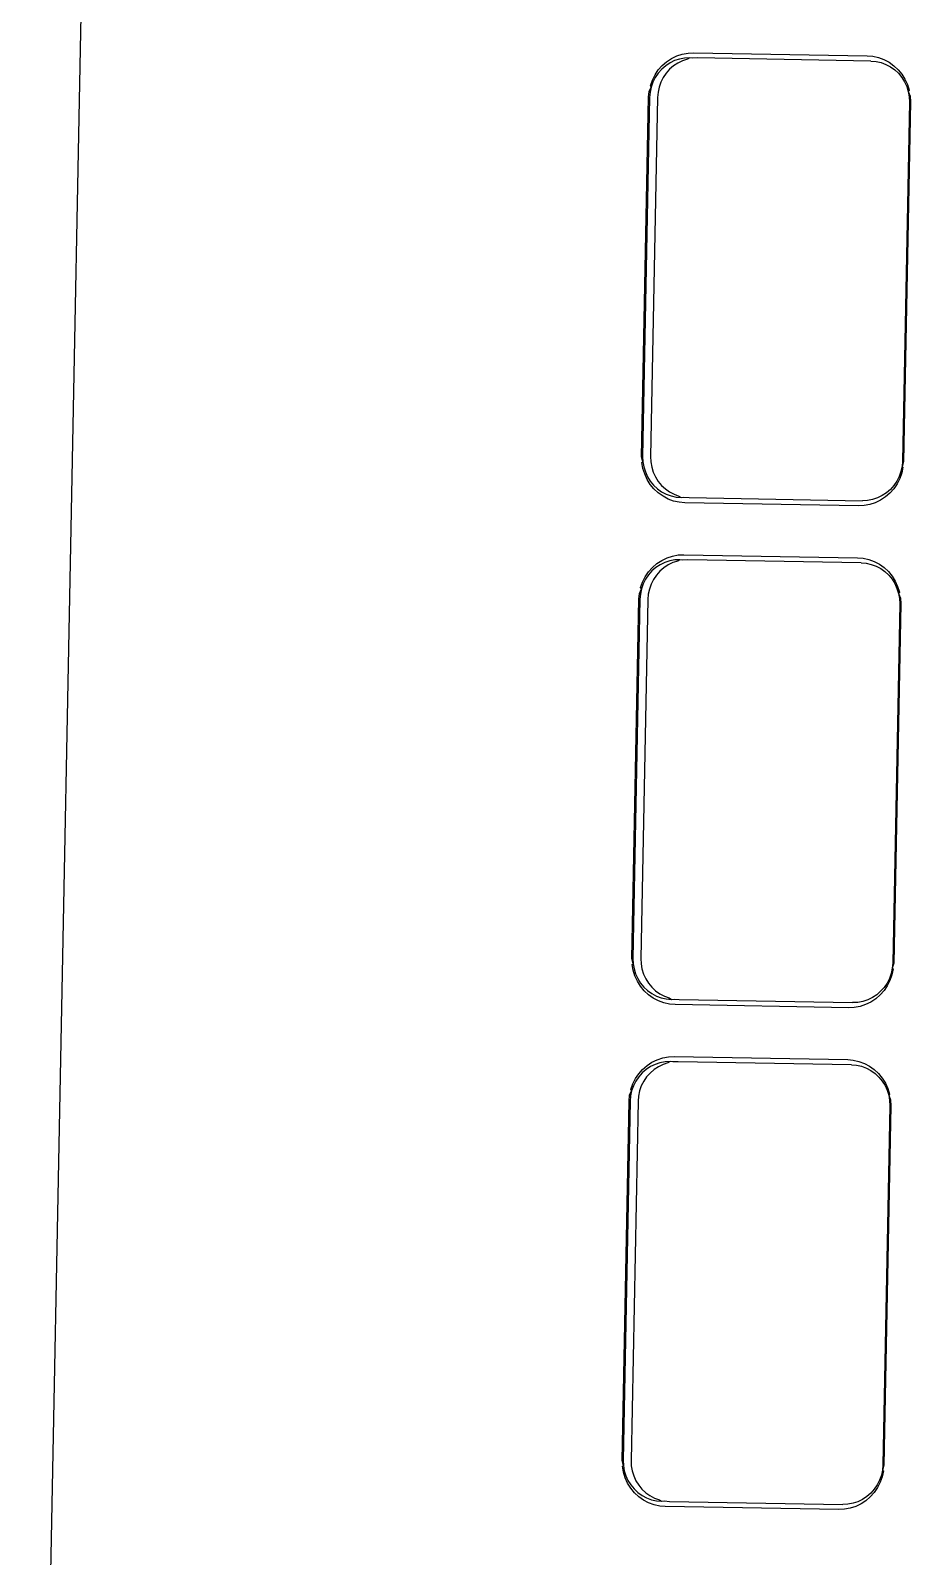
# Model space of a CAD drawing. Header units: millimetres. Extents: x 44692 to 174433, y -26273 to 14445.
# Drawn here: x 148764 to 148794.3, y -16545.4 to -16492.9 of the extents above; entities that cross this region are included whole.
import ezdxf

# ---------------------------------------------------------------- set-up
doc = ezdxf.new("R2010")
doc.units = ezdxf.units.MM
doc.header["$LTSCALE"] = 100
doc.layers.add('Muebles', color=112, linetype='Continuous')

msp = doc.modelspace()

# ---------------------------------------------------------------- linework, layer by layer
at = {"layer": 'Muebles'}
for p, q in [((148768.812, -16334.527), (148764.006, -16581.09)), ((148785.749, -16494.067), (148785.901, -16493.935)), ((148786.016, -16493.975), (148785.867, -16494.073)), ((148785.901, -16493.935), (148786.069, -16493.824)), ((148786.176, -16493.897), (148786.016, -16493.975)), ((148786.069, -16493.824), (148786.25, -16493.737)), ((148786.289, -16493.98), (148786.14, -16494.078)), ((148786.344, -16493.842), (148786.176, -16493.897)), ((148786.25, -16493.737), (148786.44, -16493.675)), ((148786.449, -16493.902), (148786.289, -16493.98)), ((148786.518, -16493.81), (148786.344, -16493.842)), ((148786.44, -16493.675), (148786.636, -16493.638)), ((148786.617, -16493.847), (148786.449, -16493.902)), ((148786.695, -16493.801), (148786.518, -16493.81)), ((148786.695, -16493.801), (148786.617, -16493.847)), ((148786.636, -16493.638), (148786.829, -16493.629)), ((148786.791, -16493.814), (148786.695, -16493.801)), ((148786.968, -16493.806), (148786.791, -16493.814)), ((148786.829, -16493.629), (148792.806, -16493.734)), ((148792.933, -16493.911), (148786.968, -16493.806)), ((148792.806, -16493.734), (148792.999, -16493.75)), ((148792.933, -16493.911), (148793.109, -16493.926)), ((148792.999, -16493.75), (148793.193, -16493.794)), ((148793.109, -16493.926), (148793.282, -16493.964)), ((148793.193, -16493.794), (148793.381, -16493.863)), ((148793.282, -16493.964), (148793.448, -16494.026)), ((148793.381, -16493.863), (148793.558, -16493.956)), ((148793.448, -16494.026), (148793.605, -16494.109)), ((148793.558, -16493.956), (148793.721, -16494.073)), ((148785.341, -16494.761), (148785.409, -16494.569)), ((148785.409, -16494.569), (148785.5, -16494.387)), ((148785.511, -16494.474), (148785.43, -16494.635)), ((148785.5, -16494.387), (148785.614, -16494.219)), ((148785.612, -16494.325), (148785.511, -16494.474)), ((148785.731, -16494.19), (148785.612, -16494.325)), ((148785.614, -16494.219), (148785.749, -16494.067)), ((148785.784, -16494.479), (148785.703, -16494.64)), ((148785.867, -16494.073), (148785.731, -16494.19)), ((148785.885, -16494.329), (148785.784, -16494.479)), ((148786.004, -16494.195), (148785.885, -16494.329)), ((148786.14, -16494.078), (148786.004, -16494.195)), ((148793.605, -16494.109), (148793.75, -16494.212)), ((148793.721, -16494.073), (148793.868, -16494.21)), ((148793.75, -16494.212), (148793.881, -16494.334)), ((148793.868, -16494.21), (148793.997, -16494.366)), ((148793.881, -16494.334), (148793.995, -16494.473)), ((148793.995, -16494.473), (148794.09, -16494.625)), ((148793.997, -16494.366), (148794.104, -16494.539)), ((148794.104, -16494.539), (148794.189, -16494.724)), ((148785.281, -16495.159), (148785.298, -16494.961)), ((148785.298, -16494.961), (148785.369, -16494.806)), ((148785.331, -16494.983), (148785.316, -16495.164)), ((148785.369, -16494.806), (148785.331, -16494.983)), ((148785.369, -16494.806), (148785.341, -16494.761)), ((148785.43, -16494.635), (148785.369, -16494.806)), ((148785.604, -16494.988), (148785.589, -16495.169)), ((148785.642, -16494.811), (148785.604, -16494.988)), ((148785.703, -16494.64), (148785.642, -16494.811)), ((148794.09, -16494.625), (148794.165, -16494.789)), ((148794.165, -16494.789), (148794.219, -16494.962)), ((148794.189, -16494.724), (148794.249, -16494.918)), ((148794.249, -16494.918), (148794.219, -16494.962)), ((148794.219, -16494.962), (148794.25, -16495.14)), ((148794.219, -16494.962), (148794.284, -16495.12)), ((148785.04, -16507.533), (148785.281, -16495.159)), ((148785.316, -16495.164), (148785.075, -16507.526)), ((148785.589, -16495.169), (148785.348, -16507.53)), ((148794.258, -16495.322), (148794.017, -16507.683)), ((148794.293, -16495.318), (148794.052, -16507.692)), ((148794.25, -16495.14), (148794.258, -16495.322)), ((148794.284, -16495.12), (148794.293, -16495.318)), ((148785.083, -16507.707), (148785.04, -16507.533)), ((148785.049, -16507.731), (148785.083, -16507.707)), ((148785.075, -16507.526), (148785.083, -16507.707)), ((148785.083, -16507.707), (148785.114, -16507.885)), ((148785.348, -16507.53), (148785.356, -16507.712)), ((148785.356, -16507.712), (148785.388, -16507.89)), ((148794.017, -16507.683), (148794.002, -16507.864)), ((148794.052, -16507.692), (148794.002, -16507.864)), ((148785.084, -16507.933), (148785.049, -16507.731)), ((148785.144, -16508.127), (148785.084, -16507.933)), ((148785.114, -16507.885), (148785.168, -16508.058)), ((148785.229, -16508.313), (148785.144, -16508.127)), ((148785.168, -16508.058), (148785.243, -16508.222)), ((148785.243, -16508.222), (148785.338, -16508.375)), ((148785.388, -16507.89), (148785.441, -16508.063)), ((148785.441, -16508.063), (148785.516, -16508.227)), ((148785.516, -16508.227), (148785.611, -16508.38)), ((148793.904, -16508.212), (148793.822, -16508.374)), ((148793.964, -16508.041), (148793.904, -16508.212)), ((148793.992, -16508.09), (148793.925, -16508.282)), ((148794.002, -16507.864), (148793.964, -16508.041)), ((148794.035, -16507.89), (148793.992, -16508.09)), ((148794.002, -16507.864), (148794.035, -16507.89)), ((148785.336, -16508.485), (148785.229, -16508.313)), ((148785.465, -16508.641), (148785.336, -16508.485)), ((148785.338, -16508.375), (148785.452, -16508.513)), ((148785.452, -16508.513), (148785.583, -16508.635)), ((148785.612, -16508.778), (148785.465, -16508.641)), ((148785.583, -16508.635), (148785.728, -16508.739)), ((148785.611, -16508.38), (148785.725, -16508.518)), ((148785.725, -16508.518), (148785.856, -16508.64)), ((148785.728, -16508.739), (148785.885, -16508.822)), ((148785.856, -16508.64), (148786.001, -16508.743)), ((148786.001, -16508.743), (148786.158, -16508.826)), ((148793.602, -16508.657), (148793.467, -16508.774)), ((148793.719, -16508.632), (148793.584, -16508.784)), ((148793.721, -16508.523), (148793.602, -16508.657)), ((148793.833, -16508.464), (148793.719, -16508.632)), ((148793.822, -16508.374), (148793.721, -16508.523)), ((148793.925, -16508.282), (148793.833, -16508.464)), ((148785.776, -16508.895), (148785.612, -16508.778)), ((148785.953, -16508.988), (148785.776, -16508.895)), ((148785.885, -16508.822), (148786.051, -16508.883)), ((148786.14, -16509.057), (148785.953, -16508.988)), ((148786.051, -16508.883), (148786.224, -16508.921)), ((148786.335, -16509.101), (148786.14, -16509.057)), ((148786.158, -16508.826), (148786.324, -16508.888)), ((148786.224, -16508.921), (148786.4, -16508.936)), ((148786.324, -16508.888), (148786.4, -16508.936)), ((148786.528, -16509.117), (148786.335, -16509.101)), ((148786.4, -16508.936), (148786.497, -16508.926)), ((148786.497, -16508.926), (148786.673, -16508.941)), ((148792.504, -16509.222), (148786.528, -16509.117)), ((148786.673, -16508.941), (148792.638, -16509.046)), ((148792.697, -16509.213), (148792.504, -16509.222)), ((148792.815, -16509.038), (148792.638, -16509.046)), ((148792.893, -16509.176), (148792.697, -16509.213)), ((148792.989, -16509.005), (148792.815, -16509.038)), ((148793.083, -16509.114), (148792.893, -16509.176)), ((148793.157, -16508.95), (148792.989, -16509.005)), ((148793.264, -16509.027), (148793.083, -16509.114)), ((148793.318, -16508.872), (148793.157, -16508.95)), ((148793.432, -16508.916), (148793.264, -16509.027)), ((148793.467, -16508.774), (148793.318, -16508.872)), ((148793.584, -16508.784), (148793.432, -16508.916)), ((148785.278, -16511.495), (148785.412, -16511.343)), ((148785.53, -16511.349), (148785.395, -16511.466)), ((148785.412, -16511.343), (148785.565, -16511.211)), ((148785.679, -16511.251), (148785.53, -16511.349)), ((148785.565, -16511.211), (148785.733, -16511.101)), ((148785.803, -16511.354), (148785.668, -16511.471)), ((148785.839, -16511.173), (148785.679, -16511.251)), ((148785.733, -16511.101), (148785.913, -16511.013)), ((148785.952, -16511.256), (148785.803, -16511.354)), ((148786.008, -16511.118), (148785.839, -16511.173)), ((148785.913, -16511.013), (148786.103, -16510.951)), ((148786.112, -16511.178), (148785.952, -16511.256)), ((148786.182, -16511.086), (148786.008, -16511.118)), ((148786.103, -16510.951), (148786.299, -16510.914)), ((148786.281, -16511.123), (148786.112, -16511.178)), ((148786.358, -16511.077), (148786.182, -16511.086)), ((148786.358, -16511.077), (148786.281, -16511.123)), ((148786.299, -16510.914), (148786.493, -16510.905)), ((148786.455, -16511.091), (148786.358, -16511.077)), ((148786.631, -16511.082), (148786.455, -16511.091)), ((148786.493, -16510.905), (148792.469, -16511.01)), ((148792.596, -16511.187), (148786.631, -16511.082)), ((148792.469, -16511.01), (148792.662, -16511.027)), ((148792.596, -16511.187), (148792.773, -16511.202)), ((148792.662, -16511.027), (148792.857, -16511.07)), ((148792.773, -16511.202), (148792.945, -16511.24)), ((148792.857, -16511.07), (148793.044, -16511.139)), ((148792.945, -16511.24), (148793.112, -16511.302)), ((148793.044, -16511.139), (148793.221, -16511.233)), ((148793.112, -16511.302), (148793.269, -16511.385)), ((148793.221, -16511.233), (148793.384, -16511.349)), ((148793.269, -16511.385), (148793.414, -16511.488)), ((148793.384, -16511.349), (148793.532, -16511.487)), ((148785.004, -16512.038), (148785.072, -16511.845)), ((148785.093, -16511.911), (148785.033, -16512.082)), ((148785.072, -16511.845), (148785.164, -16511.663)), ((148785.174, -16511.75), (148785.093, -16511.911)), ((148785.164, -16511.663), (148785.278, -16511.495)), ((148785.275, -16511.601), (148785.174, -16511.75)), ((148785.395, -16511.466), (148785.275, -16511.601)), ((148785.366, -16511.916), (148785.306, -16512.087)), ((148785.447, -16511.755), (148785.366, -16511.916)), ((148785.548, -16511.605), (148785.447, -16511.755)), ((148785.668, -16511.471), (148785.548, -16511.605)), ((148793.414, -16511.488), (148793.544, -16511.61)), ((148793.532, -16511.487), (148793.66, -16511.643)), ((148793.544, -16511.61), (148793.658, -16511.749)), ((148793.658, -16511.749), (148793.754, -16511.901)), ((148793.66, -16511.643), (148793.767, -16511.815)), ((148793.754, -16511.901), (148793.829, -16512.065)), ((148793.767, -16511.815), (148793.852, -16512)), ((148784.703, -16524.809), (148784.945, -16512.436)), ((148784.98, -16512.44), (148784.739, -16524.802)), ((148784.945, -16512.436), (148784.961, -16512.238)), ((148784.961, -16512.238), (148785.033, -16512.082)), ((148784.995, -16512.259), (148784.98, -16512.44)), ((148785.033, -16512.082), (148784.995, -16512.259)), ((148785.033, -16512.082), (148785.004, -16512.038)), ((148785.253, -16512.445), (148785.012, -16524.806)), ((148785.268, -16512.264), (148785.253, -16512.445)), ((148785.306, -16512.087), (148785.268, -16512.264)), ((148793.829, -16512.065), (148793.882, -16512.238)), ((148793.852, -16512), (148793.912, -16512.195)), ((148793.912, -16512.195), (148793.882, -16512.238)), ((148793.882, -16512.238), (148793.913, -16512.417)), ((148793.882, -16512.238), (148793.947, -16512.396)), ((148793.913, -16512.417), (148793.921, -16512.598)), ((148793.947, -16512.396), (148793.956, -16512.595)), ((148793.921, -16512.598), (148793.68, -16524.959)), ((148793.956, -16512.595), (148793.715, -16524.968)), ((148784.747, -16524.983), (148784.703, -16524.809)), ((148784.712, -16525.007), (148784.747, -16524.983)), ((148784.747, -16525.209), (148784.712, -16525.007)), ((148784.739, -16524.802), (148784.747, -16524.983)), ((148784.747, -16524.983), (148784.778, -16525.161)), ((148785.012, -16524.806), (148785.02, -16524.988)), ((148785.02, -16524.988), (148785.051, -16525.166)), ((148793.68, -16524.959), (148793.665, -16525.14)), ((148793.715, -16524.968), (148793.665, -16525.14)), ((148784.808, -16525.404), (148784.747, -16525.209)), ((148784.778, -16525.161), (148784.831, -16525.334)), ((148784.892, -16525.589), (148784.808, -16525.404)), ((148784.831, -16525.334), (148784.906, -16525.498)), ((148784.906, -16525.498), (148785.002, -16525.651)), ((148785.051, -16525.166), (148785.104, -16525.339)), ((148785.104, -16525.339), (148785.179, -16525.503)), ((148785.179, -16525.503), (148785.275, -16525.656)), ((148793.567, -16525.488), (148793.486, -16525.65)), ((148793.588, -16525.559), (148793.496, -16525.741)), ((148793.627, -16525.317), (148793.567, -16525.488)), ((148793.656, -16525.366), (148793.588, -16525.559)), ((148793.665, -16525.14), (148793.627, -16525.317)), ((148793.698, -16525.166), (148793.656, -16525.366)), ((148793.665, -16525.14), (148793.698, -16525.166)), ((148785, -16525.761), (148784.892, -16525.589)), ((148785.128, -16525.917), (148785, -16525.761)), ((148785.002, -16525.651), (148785.115, -16525.789)), ((148785.115, -16525.789), (148785.246, -16525.911)), ((148785.275, -16526.054), (148785.128, -16525.917)), ((148785.246, -16525.911), (148785.391, -16526.015)), ((148785.275, -16525.656), (148785.388, -16525.794)), ((148785.439, -16526.171), (148785.275, -16526.054)), ((148785.388, -16525.794), (148785.519, -16525.916)), ((148785.391, -16526.015), (148785.548, -16526.098)), ((148785.519, -16525.916), (148785.664, -16526.019)), ((148785.548, -16526.098), (148785.714, -16526.159)), ((148785.664, -16526.019), (148785.821, -16526.102)), ((148785.821, -16526.102), (148785.987, -16526.164)), ((148793.13, -16526.05), (148792.981, -16526.148)), ((148793.248, -16526.06), (148793.095, -16526.192)), ((148793.265, -16525.933), (148793.13, -16526.05)), ((148793.382, -16525.909), (148793.248, -16526.06)), ((148793.384, -16525.799), (148793.265, -16525.933)), ((148793.496, -16525.741), (148793.382, -16525.909)), ((148793.486, -16525.65), (148793.384, -16525.799)), ((148785.616, -16526.265), (148785.439, -16526.171)), ((148785.803, -16526.334), (148785.616, -16526.265)), ((148785.714, -16526.159), (148785.887, -16526.197)), ((148785.998, -16526.377), (148785.803, -16526.334)), ((148785.887, -16526.197), (148786.063, -16526.212)), ((148785.987, -16526.164), (148786.063, -16526.212)), ((148786.191, -16526.393), (148785.998, -16526.377)), ((148786.063, -16526.212), (148786.16, -16526.202)), ((148786.16, -16526.202), (148786.336, -16526.217)), ((148792.167, -16526.499), (148786.191, -16526.393)), ((148786.336, -16526.217), (148792.301, -16526.322)), ((148792.36, -16526.489), (148792.167, -16526.499)), ((148792.478, -16526.314), (148792.301, -16526.322)), ((148792.557, -16526.453), (148792.36, -16526.489)), ((148792.652, -16526.281), (148792.478, -16526.314)), ((148792.747, -16526.39), (148792.557, -16526.453)), ((148792.821, -16526.226), (148792.652, -16526.281)), ((148792.927, -16526.303), (148792.747, -16526.39)), ((148792.981, -16526.148), (148792.821, -16526.226)), ((148793.095, -16526.192), (148792.927, -16526.303)), ((148785.766, -16528.227), (148785.962, -16528.191)), ((148785.962, -16528.191), (148786.156, -16528.181)), ((148786.156, -16528.181), (148792.132, -16528.286)), ((148784.941, -16528.771), (148785.075, -16528.62)), ((148785.193, -16528.625), (148785.058, -16528.742)), ((148785.075, -16528.62), (148785.228, -16528.487)), ((148785.342, -16528.527), (148785.193, -16528.625)), ((148785.228, -16528.487), (148785.396, -16528.377)), ((148785.466, -16528.63), (148785.331, -16528.747)), ((148785.502, -16528.449), (148785.342, -16528.527)), ((148785.396, -16528.377), (148785.576, -16528.289)), ((148785.615, -16528.532), (148785.466, -16528.63)), ((148785.671, -16528.394), (148785.502, -16528.449)), ((148785.576, -16528.289), (148785.766, -16528.227)), ((148785.775, -16528.454), (148785.615, -16528.532)), ((148785.845, -16528.362), (148785.671, -16528.394)), ((148785.944, -16528.399), (148785.775, -16528.454)), ((148786.022, -16528.353), (148785.845, -16528.362)), ((148786.022, -16528.353), (148785.944, -16528.399)), ((148786.118, -16528.367), (148786.022, -16528.353)), ((148786.295, -16528.358), (148786.118, -16528.367)), ((148792.26, -16528.463), (148786.295, -16528.358)), ((148792.132, -16528.286), (148792.325, -16528.303)), ((148792.26, -16528.463), (148792.436, -16528.478)), ((148792.325, -16528.303), (148792.52, -16528.346)), ((148792.436, -16528.478), (148792.609, -16528.516)), ((148792.52, -16528.346), (148792.707, -16528.415)), ((148792.609, -16528.516), (148792.775, -16528.578)), ((148792.707, -16528.415), (148792.884, -16528.509)), ((148792.775, -16528.578), (148792.932, -16528.661)), ((148792.884, -16528.509), (148793.048, -16528.625)), ((148792.932, -16528.661), (148793.077, -16528.764)), ((148793.048, -16528.625), (148793.195, -16528.763)), ((148784.667, -16529.314), (148784.735, -16529.121)), ((148784.756, -16529.187), (148784.696, -16529.358)), ((148784.735, -16529.121), (148784.827, -16528.939)), ((148784.837, -16529.026), (148784.756, -16529.187)), ((148784.827, -16528.939), (148784.941, -16528.771)), ((148784.939, -16528.877), (148784.837, -16529.026)), ((148785.058, -16528.742), (148784.939, -16528.877)), ((148785.029, -16529.192), (148784.969, -16529.363)), ((148785.111, -16529.031), (148785.029, -16529.192)), ((148785.212, -16528.882), (148785.111, -16529.031)), ((148785.331, -16528.747), (148785.212, -16528.882)), ((148793.077, -16528.764), (148793.208, -16528.886)), ((148793.195, -16528.763), (148793.323, -16528.919)), ((148793.208, -16528.886), (148793.321, -16529.025)), ((148793.321, -16529.025), (148793.417, -16529.177)), ((148793.323, -16528.919), (148793.431, -16529.091)), ((148793.417, -16529.177), (148793.492, -16529.341)), ((148793.431, -16529.091), (148793.515, -16529.276)), ((148784.367, -16542.085), (148784.608, -16529.712)), ((148784.643, -16529.716), (148784.402, -16542.078)), ((148784.608, -16529.712), (148784.624, -16529.514)), ((148784.624, -16529.514), (148784.696, -16529.358)), ((148784.658, -16529.535), (148784.643, -16529.716)), ((148784.696, -16529.358), (148784.658, -16529.535)), ((148784.696, -16529.358), (148784.667, -16529.314)), ((148784.916, -16529.721), (148784.675, -16542.082)), ((148784.931, -16529.54), (148784.916, -16529.721)), ((148784.969, -16529.363), (148784.931, -16529.54)), ((148793.492, -16529.341), (148793.545, -16529.514)), ((148793.515, -16529.276), (148793.576, -16529.471)), ((148793.576, -16529.471), (148793.545, -16529.514)), ((148793.545, -16529.514), (148793.576, -16529.693)), ((148793.545, -16529.514), (148793.611, -16529.672)), ((148793.576, -16529.693), (148793.584, -16529.874)), ((148793.611, -16529.672), (148793.619, -16529.871)), ((148793.584, -16529.874), (148793.343, -16542.235)), ((148793.619, -16529.871), (148793.378, -16542.244)), ((148784.41, -16542.259), (148784.367, -16542.085)), ((148784.376, -16542.284), (148784.41, -16542.259)), ((148784.411, -16542.485), (148784.376, -16542.284)), ((148784.402, -16542.078), (148784.41, -16542.259)), ((148784.41, -16542.259), (148784.441, -16542.437)), ((148784.675, -16542.082), (148784.683, -16542.264)), ((148784.683, -16542.264), (148784.714, -16542.442)), ((148793.343, -16542.235), (148793.328, -16542.416)), ((148793.378, -16542.244), (148793.328, -16542.416)), ((148784.471, -16542.68), (148784.411, -16542.485)), ((148784.441, -16542.437), (148784.494, -16542.61)), ((148784.555, -16542.865), (148784.471, -16542.68)), ((148784.494, -16542.61), (148784.569, -16542.774)), ((148784.663, -16543.037), (148784.555, -16542.865)), ((148784.569, -16542.774), (148784.665, -16542.927)), ((148784.714, -16542.442), (148784.768, -16542.615)), ((148784.768, -16542.615), (148784.843, -16542.779)), ((148784.843, -16542.779), (148784.938, -16542.932)), ((148793.23, -16542.764), (148793.149, -16542.926)), ((148793.251, -16542.835), (148793.159, -16543.017)), ((148793.29, -16542.593), (148793.23, -16542.764)), ((148793.319, -16542.642), (148793.251, -16542.835)), ((148793.328, -16542.416), (148793.29, -16542.593)), ((148793.362, -16542.442), (148793.319, -16542.642)), ((148793.328, -16542.416), (148793.362, -16542.442)), ((148784.791, -16543.193), (148784.663, -16543.037)), ((148784.665, -16542.927), (148784.779, -16543.065)), ((148784.779, -16543.065), (148784.909, -16543.187)), ((148784.939, -16543.331), (148784.791, -16543.193)), ((148784.909, -16543.187), (148785.054, -16543.291)), ((148784.938, -16542.932), (148785.052, -16543.07)), ((148785.102, -16543.447), (148784.939, -16543.331)), ((148785.052, -16543.07), (148785.182, -16543.192)), ((148785.054, -16543.291), (148785.211, -16543.374)), ((148785.182, -16543.192), (148785.327, -16543.295)), ((148785.211, -16543.374), (148785.378, -16543.435)), ((148785.327, -16543.295), (148785.484, -16543.378)), ((148785.378, -16543.435), (148785.55, -16543.473)), ((148785.484, -16543.378), (148785.651, -16543.44)), ((148785.651, -16543.44), (148785.727, -16543.488)), ((148792.644, -16543.425), (148792.484, -16543.502)), ((148792.793, -16543.326), (148792.644, -16543.425)), ((148792.911, -16543.336), (148792.758, -16543.469)), ((148792.928, -16543.209), (148792.793, -16543.326)), ((148793.045, -16543.185), (148792.911, -16543.336)), ((148793.048, -16543.075), (148792.928, -16543.209)), ((148793.159, -16543.017), (148793.045, -16543.185)), ((148793.149, -16542.926), (148793.048, -16543.075)), ((148785.279, -16543.541), (148785.102, -16543.447)), ((148785.466, -16543.61), (148785.279, -16543.541)), ((148785.661, -16543.653), (148785.466, -16543.61)), ((148785.55, -16543.473), (148785.727, -16543.488)), ((148785.854, -16543.67), (148785.661, -16543.653)), ((148785.727, -16543.488), (148785.823, -16543.478)), ((148785.823, -16543.478), (148786, -16543.493)), ((148791.83, -16543.775), (148785.854, -16543.67)), ((148786, -16543.493), (148791.965, -16543.598)), ((148792.024, -16543.765), (148791.83, -16543.775)), ((148792.141, -16543.59), (148791.965, -16543.598)), ((148792.22, -16543.729), (148792.024, -16543.765)), ((148792.315, -16543.557), (148792.141, -16543.59)), ((148792.41, -16543.667), (148792.22, -16543.729)), ((148792.484, -16543.502), (148792.315, -16543.557)), ((148792.59, -16543.579), (148792.41, -16543.667)), ((148792.758, -16543.469), (148792.59, -16543.579))]:
    msp.add_line(p, q, dxfattribs=at)

doc.saveas('drawing.dxf')
